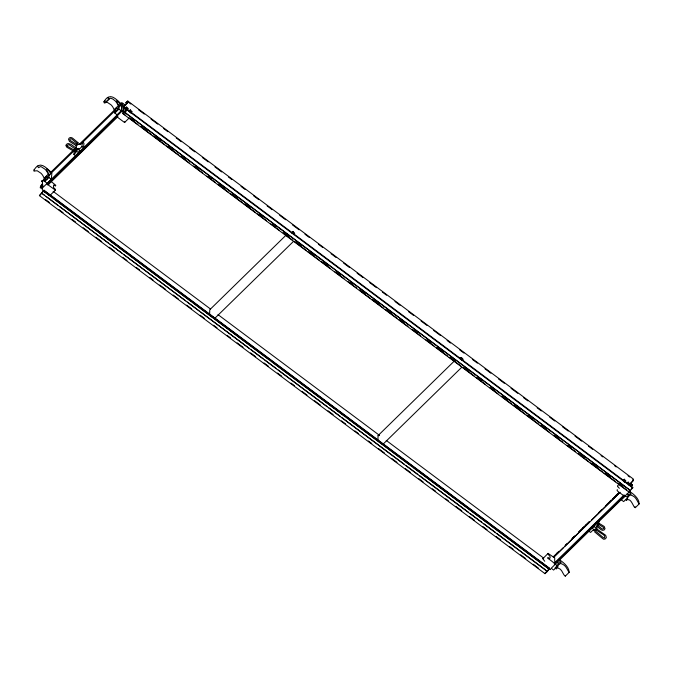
<?xml version="1.0" encoding="UTF-8"?>
<svg xmlns="http://www.w3.org/2000/svg" width="673" height="673" viewBox="0 0 673 673"><rect width="100%" height="100%" fill="white"/><g stroke="black" fill="none" stroke-linecap="round" stroke-linejoin="round"><path stroke-width="1.01" d="M630.963 486.562L631.324 483.996L632.485 485.225L630.988 483.458M44.359 195.162L41.835 193.277L547.401 571.528L544.995 573.665L39.421 195.641L43.038 191.132M41.507 186.564L41.406 187.632L42.904 186.169M45.47 178.732L42.483 181.651L41.962 188.406L121.906 110.246L122.427 103.491C119.685 102.38 122.907 102.481 124.379 104.677M547.401 571.528L549.563 568.231L43.981 190.207L41.819 193.513M48.776 184.352L44.797 181.559L45.032 179.06L43.451 176.806A5.763 2.473 45.6 0 0 40.935 173.213L37.225 170.782L35.358 170.892C31.345 172.902 36.51 165.701 38.487 165.524C43.425 163.127 49.44 171.489 51.047 171.952L51.863 173.306L51.291 179.363L47.211 183.359L47.219 184.259L55.388 190.123L55.228 189.147L53.445 187.397L53.537 186.169L53.647 184.999L55.447 186.059L55.775 185.294L50.854 181.247M46.092 178.976L46.042 179.506L47.051 178.968L47.901 177.445L47.194 177.445M44.797 181.559L48.885 177.563L49.121 175.064L47.539 172.81A5.763 2.473 45.6 0 0 45.015 169.226L41.314 166.786L40.229 166.635L38.664 167.67L37.738 166.727L37.991 165.97M50.181 194.775L50.139 195.263L55.388 190.123M75.511 155.631L73.921 154.437L74.35 149.919L76.402 147.909C74.913 145.166 77.832 143.231 80.314 144.089L82.375 142.079L83.965 143.265L83.536 147.782L81.946 146.596L82.375 142.079M79.212 150.373L79.044 152.174L77.521 151.98L76.722 151.375L76.772 149.65M114.822 113.089L115.058 110.599L113.476 108.345A5.763 2.473 45.6 0 0 110.952 104.752L107.243 102.321L105.375 102.431C101.371 104.441 106.536 97.232 108.504 97.055C113.451 94.666 119.458 103.028 121.073 103.491L121.889 104.837L121.317 110.902L117.228 114.898L114.822 113.089L118.902 109.102L119.138 106.603L117.556 104.349A5.763 2.473 45.6 0 0 115.041 100.765L112.627 98.914L110.246 98.174L105.375 102.431M116.109 110.515L116.059 111.045L117.068 110.507L117.926 108.984L117.211 108.984M122.722 113.544L123.302 112.971L123.655 113.493L127.172 109.295L632.755 487.311L632.696 487.908L629.238 491.517L628.885 490.996L628.304 491.559L122.722 113.544L123.336 112.618L124.084 104.778M124.757 112.113L125.279 111.516M116.824 115.546L117.237 117.052L123.941 122.065L124.825 122.234L124.875 121.746M127.239 110.027L126.835 108.555M128.997 111.087L129.519 110.49L130.234 110.86M131.117 112.921L130.705 111.457M131.26 112.778L130.915 111.541M285.966 235.247L209.766 309.757L209.581 314.771M291.771 232.833L292.292 232.235L292.999 232.606M293.882 234.667L294.673 233.413L293.251 231.722L291.947 232.681L292.385 233.64L293.142 232.9L292.705 231.941M294.034 234.524L293.689 233.279M454.267 361.09L378.058 435.591L377.881 440.605M462.183 360.501L461.838 359.256M462.326 360.358L461.981 359.113M544.995 573.665L545.054 573.068M550.632 568.895L550.464 569.585L549.849 569.383L490.937 525.394M557.715 566.06L555.301 564.26L551.221 568.256L553.627 570.056L557.715 566.06L557.951 563.57L558.96 564.319L559.717 563.823A5.763 2.473 45.6 0 1 562.544 564.226C566.17 565.665 567.061 569.711 569.072 572.294C569.257 567.07 563.259 562.123 559.019 559.532M589.01 531.258L590.6 532.444L592.652 530.433C595.142 531.291 598.061 529.357 596.564 526.606L598.625 524.604L598.962 520.986M624.99 482.188L625.781 480.943L624.359 479.252L623.055 480.211L623.492 481.161L624.25 480.429L623.812 479.47M626.756 483.256L627.27 482.659L627.985 483.021M627.732 497.599L625.326 495.799L621.238 499.795L623.652 501.595L627.732 497.599L627.968 495.109L628.977 495.858L629.743 495.362A5.763 2.473 45.6 0 1 632.561 495.765C636.195 497.204 637.079 501.242 639.089 503.833C639.291 498.971 633.89 494.083 629.819 491.652M629.011 484.939L629.062 484.434M632.982 480.572L632.94 479.58M76.049 145.494L69.428 141.389L68.503 139.202L69.311 137.948L70.825 137.469L72.415 138.024L77.992 142.634L77.185 143.484L71.767 139.017L70.825 138.688L69.782 139.437L70.345 140.548L76.806 144.552M557.252 567.734A5.763 2.473 45.6 0 1 558.455 568.222C562.325 569.19 562.864 574.902 565.244 576.096M627.278 499.273A5.763 2.473 45.6 0 1 628.481 499.761C631.644 499.173 634.664 510.302 635.152 506.752M123.916 106.494L124.404 105.594M556.344 568.012L556.251 569.005L557.934 566.666L556.933 567.196M626.361 499.551L626.269 500.544L627.455 499.543L627.581 498.205M108.008 97.509L108.303 99.015L109.463 98.435M629.827 484.518L633.167 480.833L633.335 479.033L127.752 101.017L125.716 102.91L127.458 101.505L130.823 104.021M556.647 566.262L555.006 568.079M548.108 553.399C547.738 555.351 551.481 555.982 549.757 558.481L547.906 557.522L547.595 558.136C560.609 567.078 553.786 566.422 554.762 558.018L548.108 553.399L542.749 558.733L544.751 561.257M77.185 143.484L77.992 142.634M127.247 102.809L127.458 101.505M548.402 569.661L545.786 572.344M629.667 484.022L632.822 480.833M104.837 103.137L108.925 99.141M44.023 178.303L48.111 174.315M114.048 109.842L118.128 105.846M42.727 181.55C39.303 180.389 43.333 181.735 44.477 178.463M50.45 172.616L76.604 147.051M79.069 144.552L114.704 109.792M118.692 105.897L120.055 104.567M47.076 177.066L49.121 175.064M51.451 172.885L75.359 149.515M80.583 144.401L115.697 110.069M117.102 108.597L119.138 106.603M73.921 154.437L75.982 152.426C74.484 149.675 77.403 147.749 79.894 148.598L81.946 146.596M43.005 185.1C39.152 190.114 40.473 185.63 42.567 184.209C40.161 185.016 38.815 191.124 42.534 186.068M123.967 105.939L127.719 102.271M47.791 183.737L122.503 110.692L121.906 110.246M125.304 108.042L126.608 107.083L127.592 107.823L128.03 108.774L127.273 109.514L126.726 109.733L125.304 108.042L126.608 107.083M47.261 184.882L117.489 116.219M48.464 184.478L117.943 116.538M125.742 109.001L126.499 108.26L126.061 107.301M43.981 190.207L43.4 190.779L49.289 195.178M128.03 108.774L123.706 112.256L124.253 106.494L127.584 102.809L127.752 101.017M39.421 195.641L41.835 193.277M129.174 110.936L130.478 109.977L131.9 111.668L131.142 112.408L130.772 111.676M129.721 110.717L130.478 109.977M129.611 111.895L130.369 111.154L129.931 110.195M130.596 112.627L131.9 111.668M124.825 122.234L129.325 117.834M292.494 232.463L293.251 231.722M214.855 318.27L293.302 241.573M461.005 357.775L460.239 358.516L460.677 359.475L461.552 357.556L462.965 359.247L462.208 359.988M460.795 358.297L461.552 357.556M383.147 444.113L461.594 367.408M624.359 479.252L623.055 480.211M628.237 482.146L626.925 483.105L628.237 482.146L629.65 483.837L628.893 484.577M556.546 553.551L558.792 551.355M582.784 527.893L585.788 524.965M609.772 501.511L611.277 500.039M615.77 495.648L618.773 492.712M553.349 556.849L557.084 553.198M574.262 536.398L572.025 538.585L575.045 535.733M578.746 532.015L583.23 527.632M586.217 524.704L589.203 521.785M606.39 504.986L609.376 502.058M613.111 498.407L618.344 493.292M553.383 556.916L557.867 552.533M565.337 545.231L566.826 543.767M578.78 532.082L584.013 526.967M585.51 525.504L589.245 521.853M598.953 512.355L601.94 509.436M605.675 505.785L610.159 501.402M612.405 499.206L619.126 492.636M553.458 557.303L563.166 547.805M564.664 546.341L589.321 522.24M591.559 520.044L619.202 493.023M553.45 557.555L620.17 492.316M628.346 484.796L629.65 483.837M630.601 486.032L632.098 484.568M630.744 486.613L632.241 485.149M554.56 562.88L624.039 494.941M548.983 568.794L549.563 568.231M554.274 563.974L624.502 495.303M631.291 488.749L632.755 487.311M554.527 563.907L624.006 495.976M555.873 563.629L629.835 491.307M556.916 566.321L558.96 564.319M627.615 497.196L628.977 495.858M565.219 576.223L569.299 572.227M635.236 507.762L639.325 503.766M41.49 181.382L42.483 181.651M103.928 101.505L105.139 100.857M33.902 169.966L34.399 169.512M42.012 188.524L42.542 190.072L49.255 195.094M378.058 435.591L378.975 435.641M78.817 144.476L80.02 144.485M617.343 489.633L617.032 490.247L617.822 491.34L624.88 496.548L625.158 495.622M542.657 562.653L542.337 563.276L543.136 564.361M77.202 145.132L77.706 144.922M125.691 111.222L126.238 111.003M124.934 111.962L125.481 111.743M294.673 233.413L293.142 232.9M462.965 359.247L461.434 358.734M625.781 480.943L624.25 480.429M128.905 110.725L129.376 110.633M291.67 232.471L292.141 232.378M459.97 358.305L460.441 358.213M622.786 479.992L623.964 480.27M624.67 482.137L625.192 481.54L624.796 480.808M626.656 482.886L627.127 482.802M542.859 558.531L543.666 558.775M77.277 149.44L79.237 149.49L80.011 151.232M593.771 529.668L595.942 528.936L595.63 527.287L593.502 526.858M122.074 110.414L122.486 111.911M214.544 318.472L210.153 315.393M382.836 444.315L378.453 441.227M618.352 485.755C616.123 484.905 618.655 488.127 619.446 488.228M126.364 107.966L125.649 107.596L125.128 108.193L126.919 109.968L127.433 109.371L127.046 108.639M126.213 108.109L125.498 107.739L124.985 108.336L126.768 110.111M130.074 112.5L130.789 112.862M125.843 112.029L124.665 111.752L125.001 112.988M461.299 358.44L460.113 358.162L460.458 359.399M624.115 480.127L622.929 479.849L623.955 481.767M629.785 491.223L630.408 491.425L630.408 490.491M598.263 522.82L604.219 526.463L605.035 528.675L604.253 529.895L602.772 530.366L601.216 529.819L596.438 525.899M597.607 523.779L603.26 527.245L603.824 528.364L602.781 529.104L601.839 528.776L597.195 524.974M76.2 151.215L67.115 146.117L67.628 146.31L67.123 145.511L66.804 145.999L67.367 145.191L69.117 144.703L77.058 150.34M75.553 152.182L66.804 147.227L65.811 145.418L66.627 144.224L68.04 143.5L71.052 144.358L77.689 149.313M596.884 529.037L605.658 535.287L606.365 537.491L605.54 538.77L603.866 539.309L602.806 538.736L594.452 531.72M596.143 529.979L603.286 534.648L604.615 535.935L604.691 537.904L603.521 537.777L595.285 530.888M138.394 109.682L144.283 114.082M151.013 119.121L157.743 124.152M163.632 128.551L167.838 131.698M176.25 137.99L181.298 141.759M189.71 148.052L194.758 151.82M202.329 157.482L208.218 161.89M214.948 166.921L221.678 171.952M228.408 176.982L231.773 179.498M241.027 186.421L245.233 189.559M253.645 195.851L258.693 199.629M267.105 205.913L272.153 209.69M279.724 215.352L285.613 219.751M292.343 224.782L299.073 229.821M304.962 234.221L309.168 237.367M318.422 244.282L322.628 247.428M331.04 253.721L336.088 257.49M343.659 263.151L349.548 267.56M357.119 273.221L363.008 277.621M369.738 282.652L376.468 287.682M382.357 292.09L386.563 295.228M394.967 301.521L400.014 305.298M408.427 311.582L413.474 315.359M421.046 321.021L426.934 325.421M433.664 330.451L440.394 335.491M447.124 340.521L450.489 343.037M459.743 349.952L463.949 353.098M472.362 359.39L477.409 363.159M484.981 368.821L490.869 373.229M498.441 378.891L504.329 383.29M511.059 388.321L517.789 393.352M523.678 397.76L527.884 400.898M537.138 407.821L541.344 410.967M549.757 417.252L554.804 421.029M562.376 426.69L568.264 431.09M574.994 436.121L581.724 441.16M588.454 446.191L592.661 449.337M601.073 455.621L602.756 456.883M614.533 465.682L616.216 466.944M627.993 475.752L629.676 477.006M126.499 108.26L127.483 108.992M130.369 111.154L131.353 111.895M629.104 484.055L627.682 482.364M127.121 109.892L632.696 487.908M124.698 112.256L630.584 490.583M124.673 112.5L630.256 490.516M118.902 109.102L121.317 110.902M130.873 118.633L134.238 121.148M140.968 126.179L147.698 131.218M154.428 136.249L160.317 140.649M167.888 146.31L172.936 150.087M181.348 156.372L185.555 159.518M194.808 166.441L199.015 169.579M208.268 176.503L211.633 179.018M218.363 184.049L224.252 188.448M231.823 194.11L237.712 198.518M245.283 204.18L250.331 207.949M258.743 214.241L262.95 217.387M272.203 224.302L275.568 226.818M283.14 232.479L289.028 236.879M295.758 241.918L301.647 246.318M309.218 251.98L314.266 255.757M322.678 262.041L327.726 265.818M336.138 272.102L340.345 275.249M349.598 282.172L352.963 284.687M359.693 289.718L365.582 294.118M373.153 299.779L379.042 304.188M386.613 309.849L391.661 313.618M400.073 319.911L404.28 323.057M413.533 329.972L417.74 333.118M426.993 340.033L430.358 342.549M437.088 347.588L442.977 351.987M450.548 357.649L455.596 361.418M464.008 367.71L469.056 371.488M477.468 377.772L481.675 380.918M490.928 387.841L494.293 390.357M501.856 396.018L507.745 400.418M514.475 405.449L520.364 409.857M527.935 415.51L532.982 419.287M541.395 425.58L546.442 429.349M554.855 435.641L559.061 438.788M568.315 445.703L571.68 448.218M578.41 453.257L584.299 457.657M591.87 463.318L597.759 467.718M605.33 473.38L610.377 477.157M618.79 483.441L622.996 486.587M122.755 113.19L125.279 115.075M129.485 118.221L137.898 124.513M142.945 128.282L151.358 134.575M153.04 135.828L164.818 144.636M166.5 145.898L178.278 154.697M179.96 155.959L189.214 162.874M193.42 166.021L202.674 172.944M206.88 176.082L215.293 182.375M217.816 184.259L228.753 192.436M230.435 193.698L242.213 202.506M243.895 203.759L255.673 212.567M257.355 213.829L266.609 220.744M270.815 223.89L279.228 230.174M284.275 233.952L292.688 240.244M294.37 241.498L306.148 250.306M307.83 251.567L319.608 260.367M321.29 261.629L330.544 268.544M334.75 271.69L344.004 278.614M348.21 281.751L356.623 288.044M361.662 291.821L370.074 298.105M371.757 299.367L383.534 308.175M385.217 309.429L396.994 318.236M398.677 319.49L407.931 326.413M412.137 329.56L420.549 335.844M425.597 339.621L434.009 345.914M436.533 347.798L447.469 355.975M449.152 357.237L460.929 366.036M462.612 367.298L474.389 376.106M476.072 377.36L485.326 384.283M489.532 387.421L497.944 393.713M502.992 397.491L511.404 403.775M513.087 405.037L524.864 413.845M526.547 415.098L538.324 423.906M540.007 425.159L549.261 432.083M553.467 435.229L562.721 442.144M566.927 445.29L575.339 451.583M580.387 455.352L588.799 461.644M590.482 462.906L602.259 471.706M603.942 472.968L615.719 481.775M617.402 483.029L626.656 489.952M629.221 492.098L631.165 494.184L628.346 494.403L627.194 493.738M597.027 523.409L598.625 524.604M592.534 527.8L593.308 529.55M48.885 177.563L51.291 179.363M559.204 560.559L561.147 562.645L557.984 562.813L556.924 561.879M53.125 191.351L210.439 308.974M218.01 314.627L379.522 435.397M386.252 440.428L543.565 558.052M43.947 190.568L549.53 568.584M543.969 564.992L548.15 568.113M53.495 198.325L115.748 244.871M117.43 246.133L126.684 253.048M130.89 256.194L190.619 300.848M194.825 303.994L268.005 358.717M272.212 361.864L334.464 408.41M336.147 409.664L345.4 416.587M349.607 419.725L409.335 464.387M413.542 467.533L486.73 522.256M43.366 191.132L548.949 569.156M46.042 196.415L57.819 205.223M59.502 206.485L108.294 242.961M109.977 244.223L121.754 253.031M123.437 254.285L185.689 300.831M187.372 302.084L199.149 310.892M200.832 312.154L249.624 348.631M251.307 349.893L263.084 358.701M264.767 359.954L276.544 368.762M278.227 370.015L327.019 406.5M328.702 407.754L340.479 416.562M342.162 417.824L404.414 464.362M406.097 465.623L417.874 474.431M419.557 475.685L468.341 512.17M470.023 513.423L481.801 522.231M483.483 523.493L495.261 532.293M496.943 533.554L545.736 570.031M45.36 199.452L49.566 202.59M58.82 209.513L63.026 212.66M72.28 219.575L75.645 222.09M83.216 227.752L88.264 231.529M95.835 237.19L101.724 241.59M109.295 247.252L114.343 251.029M122.755 257.313L126.961 260.459M136.215 267.383L139.58 269.898M149.675 277.444L153.04 279.96M159.77 284.99L165.659 289.39M173.23 295.052L178.278 298.829M186.69 305.121L191.738 308.89M200.15 315.183L204.356 318.329M213.61 325.244L216.975 327.759M227.07 335.305L230.435 337.821M237.165 342.86L243.054 347.26M250.625 352.921L255.673 356.698M264.085 362.983L268.291 366.129M277.545 373.044L281.751 376.19M291.005 383.114L294.37 385.629M301.941 391.291L306.989 395.059M314.56 400.721L320.449 405.129M328.02 410.791L333.068 414.56M341.472 420.852L345.678 423.998M354.932 430.913L358.297 433.429M368.392 440.975L371.757 443.49M378.487 448.529L384.376 452.929M391.947 458.591L396.994 462.359M405.407 468.652L410.454 472.429M418.867 478.713L423.073 481.86M432.327 488.783L435.692 491.298M445.787 498.844L448.311 500.729M455.882 506.39L461.771 510.799M469.342 516.46L474.389 520.229M482.802 526.522L487.008 529.668M496.262 536.583L500.468 539.729M509.722 546.644L513.087 549.16M520.658 554.821L525.706 558.598M533.277 564.26L538.324 568.029M122.402 110.658L123.462 111.323L122.511 110.767M126.894 108.782L127.29 109.514M44.847 178.051L44.797 178.581L45.806 178.042L46.487 176.233L44.847 178.051M50.584 173.205C50.483 179.91 41.852 161.133 50.584 173.205M114.873 109.59L114.822 110.12L115.832 109.581L116.513 107.773L114.873 109.59M120.61 104.736C120.501 111.44 111.869 92.672 120.61 104.736"/></g></svg>
